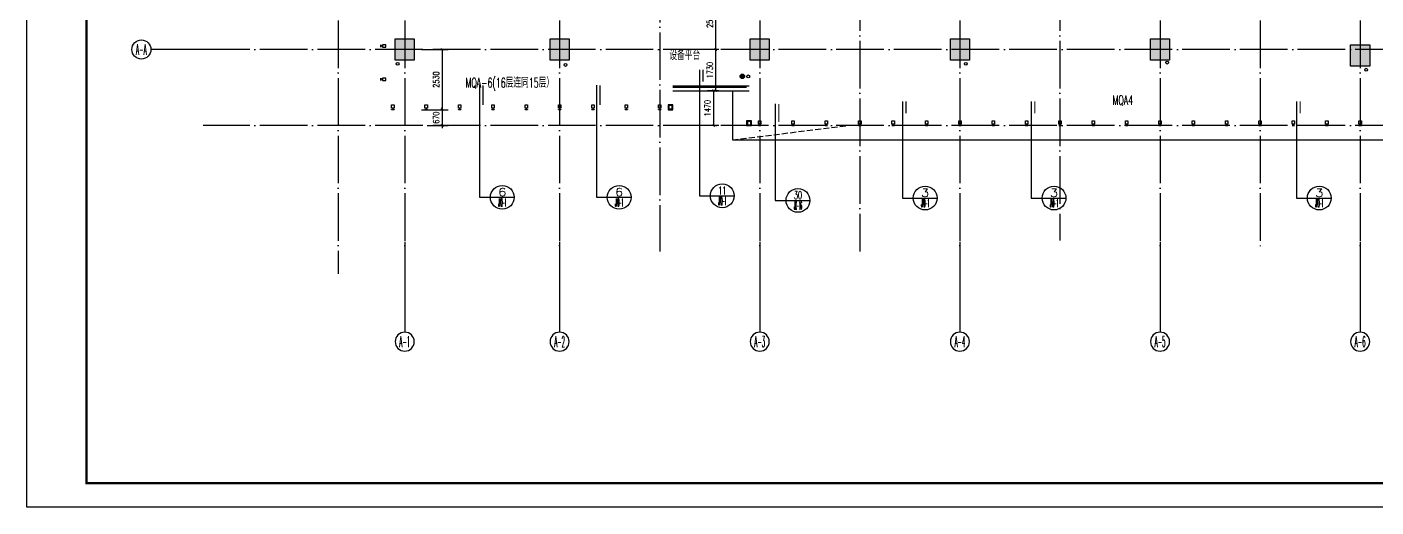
# Model space of a CAD drawing. Extents: x 1980812 to 2578970, y -669191 to 284498.
# Drawn here: x 1980812 to 2037431, y -130241 to -110064 of the extents above; entities that cross this region are included whole.
import ezdxf
from ezdxf.enums import TextEntityAlignment as Align

# ---------------------------------------------------------------- set-up
doc = ezdxf.new("R2010")
doc.units = 0
doc.header["$LTSCALE"] = 1000
doc.header["$MEASUREMENT"] = 0
doc.linetypes.add('DASH', pattern=[0.35, 0.25, -0.1])
doc.linetypes.add('DOTE', pattern=[2.42, 2, -0.2, 0.02, -0.2])
for name, color, linetype in [('AXIS', 3, 'Continuous'), ('AXIS_TEXT', 7, 'Continuous'), ('COLU', 6, 'Continuous'), ('COLU_HATCH', 251, 'Continuous'), ('CURTWALL', 2, 'Continuous'), ('dote', 1, 'DOTE'), ('EQUIP_地漏', 255, 'Continuous'), ('EQUIP_消火栓', 255, 'Continuous'), ('TK', 1, 'Continuous'), ('VALVE_喷淋', 255, 'Continuous'), ('VPIPE-喷淋', 220, 'Continuous'), ('VPIPE-废水', 30, 'Continuous'), ('VPIPE-污水', 50, 'Continuous'), ('VPIPE-消防', 20, 'Continuous'), ('VPIPE-雨水', 140, 'Continuous'), ('WINDOW', 2, 'Continuous'), ('幕墙编号', 14, 'Continuous'), ('房间名称', 7, 'Continuous'), ('看线', 66, 'Continuous'), ('空线', 3, 'Continuous'), ('窗户分隔', 133, 'Continuous'), ('节点', 3, 'Continuous'), ('详细标注', 231, 'Continuous')]:
    doc.layers.add(name, color=color, linetype=linetype)
doc.styles.add('_TCH_AXIS', font='COMPLEX', dxfattribs={"bigfont": 'GBCBIG'})
doc.styles.add('_TCH_DIM_T3', font='SIMPLEX', dxfattribs={"width": 0.705882, "bigfont": 'GBCBIG'})
doc.styles.add('COMP', font='COMPLEX.shx', dxfattribs={"bigfont": 'hztxt'})
doc.styles.add('COMPLEX', font='COMPLEX')
doc.styles.add('HZTXTW', font='txtw.shx', dxfattribs={"width": 0.6, "bigfont": 'hztxtw.shx'})
doc.dimstyles.new('_TCH_ARCH&&100', dxfattribs={"dimtxt": 255, "dimasz": 100, "dimexe": 250, "dimexo": 300, "dimgap": 122.5, "dimtad": 1, "dimdec": 0, "dimzin": 0, "dimdsep": 46, "dimtxsty": '_TCH_DIM_T3', "dimblk": 'ARCHTICK', "dimcen": 0.09, "dimclrt": 7, "dimazin": 2, "dimtfac": 1, "dimtdec": 0, "dimtix": 1, "dimtmove": 2, "dimatfit": 3, "dimfxl": 1, "dimtolj": 1, "dimtzin": 0, "dimarcsym": 0})

# ---------------------------------------------------------------- blocks, each defined once
blk = doc.blocks.new('_index')
blk.add_line((-0.5, 0), (0.5, 0))
blk.add_circle((0, 0), 0.5)
at = {"style": 'COMP'}
for tag, width, p, p2 in [('1', 2.333333, (-0.17, 0.05), (0.17, 0.05)), ('-', 1.166667, (-0.17, -0.39), (0.17, -0.39))]:
    blk.add_attdef(tag, text='', height=0.34, dxfattribs=dict(at, width=width)).set_placement(p, p2, align=Align.FIT)
blk = doc.blocks.new('_ArchTick')
at = {"color": 0, "linetype": 'ByBlock', "const_width": 0.4}
blk.add_lwpolyline([(-0.5, -0.5), (0.5, 0.5)], dxfattribs=at)
blk = doc.blocks.new('*D1696')
at = {"layer": 'Defpoints', "color": 0, "transparency": 16777216}
for p in [(13054, -23300), (13478, -23300), (13478, -25030)]:
    blk.add_point(p, dxfattribs=at)
at = {"layer": '详细标注', "color": 0, "lineweight": -2, "transparency": 16777216}
for p, q in [((13178, -23300), (12804, -23300)), ((13054, -25030), (13054, -23300)), ((13178, -25030), (12804, -25030))]:
    blk.add_line(p, q, dxfattribs=at)
at = {"layer": '详细标注', "color": 0, "lineweight": -2, "transparency": 16777216, "xscale": 100, "yscale": 100, "zscale": 100}
for p, rotation in [((13054, -23300), 90), ((13054, -25030), 270)]:
    blk.add_blockref('_ArchTick', p, dxfattribs=dict(at, rotation=rotation))
at = {"layer": '详细标注', "color": 7, "transparency": 16777216, "insert": (12804, -24165), "char_height": 255, "attachment_point": 5, "rotation": 90, "style": '_TCH_DIM_T3'}
blk.add_mtext('\\A1;1730', dxfattribs=at)
blk = doc.blocks.new('*D1697')
at = {"layer": 'Defpoints', "color": 0, "transparency": 16777216}
for p in [(13054, -20800), (13478, -20800), (13478, -23300)]:
    blk.add_point(p, dxfattribs=at)
at = {"layer": '详细标注', "color": 0, "lineweight": -2, "transparency": 16777216}
for p, q in [((13178, -20800), (12804, -20800)), ((13054, -23300), (13054, -20800)), ((13178, -23300), (12804, -23300))]:
    blk.add_line(p, q, dxfattribs=at)
at = {"layer": '详细标注', "color": 0, "lineweight": -2, "transparency": 16777216, "xscale": 100, "yscale": 100, "zscale": 100}
for p, rotation in [((13054, -20800), 90), ((13054, -23300), 270)]:
    blk.add_blockref('_ArchTick', p, dxfattribs=dict(at, rotation=rotation))
at = {"layer": '详细标注', "color": 7, "transparency": 16777216, "insert": (12804, -22050), "char_height": 255, "attachment_point": 5, "rotation": 90, "style": '_TCH_DIM_T3'}
blk.add_mtext('\\A1;2500', dxfattribs=at)
blk = doc.blocks.new('*D1698')
at = {"layer": 'Defpoints', "color": 0, "transparency": 16777216}
for p in [(13478, -25030), (12955, -26500), (13478, -26500)]:
    blk.add_point(p, dxfattribs=at)
at = {"layer": '详细标注', "color": 0, "lineweight": -2, "transparency": 16777216}
for p, q in [((13178, -25030), (12705, -25030)), ((12955, -25030), (12955, -26500)), ((13178, -26500), (12705, -26500))]:
    blk.add_line(p, q, dxfattribs=at)
at = {"layer": '详细标注', "color": 0, "lineweight": -2, "transparency": 16777216, "xscale": 100, "yscale": 100, "zscale": 100}
for p, rotation in [((12955, -25030), 90), ((12955, -26500), 270)]:
    blk.add_blockref('_ArchTick', p, dxfattribs=dict(at, rotation=rotation))
at = {"layer": '详细标注', "color": 7, "transparency": 16777216, "insert": (12705, -25765), "char_height": 255, "attachment_point": 5, "rotation": 90, "style": '_TCH_DIM_T3'}
blk.add_mtext('\\A1;1470', dxfattribs=at)
blk = doc.blocks.new('*D1701')
at = {"layer": 'Defpoints', "color": 0, "transparency": 16777216}
for p in [(400, -23300), (400, -25830), (1566, -25830)]:
    blk.add_point(p, dxfattribs=at)
at = {"layer": '详细标注', "color": 0, "lineweight": -2, "transparency": 16777216}
for p, q in [((700, -23300), (1816, -23300)), ((1566, -23300), (1566, -25830)), ((700, -25830), (1816, -25830))]:
    blk.add_line(p, q, dxfattribs=at)
at = {"layer": '详细标注', "color": 0, "lineweight": -2, "transparency": 16777216, "xscale": 100, "yscale": 100, "zscale": 100}
for p, rotation in [((1566, -23300), 90), ((1566, -25830), 270)]:
    blk.add_blockref('_ArchTick', p, dxfattribs=dict(at, rotation=rotation))
at = {"layer": '详细标注', "color": 7, "transparency": 16777216, "insert": (1316, -24565), "char_height": 255, "attachment_point": 5, "rotation": 90, "style": '_TCH_DIM_T3'}
blk.add_mtext('\\A1;2530', dxfattribs=at)
blk = doc.blocks.new('*D1702')
at = {"layer": 'Defpoints', "color": 0, "transparency": 16777216}
for p in [(700, -25830), (700, -26500), (1566, -26500)]:
    blk.add_point(p, dxfattribs=at)
at = {"layer": '详细标注', "color": 0, "lineweight": -2, "transparency": 16777216}
for p, q in [((1000, -25830), (1816, -25830)), ((1566, -25830), (1566, -25730)), ((1566, -25830), (1566, -26500)), ((1000, -26500), (1816, -26500)), ((1566, -26500), (1566, -26600))]:
    blk.add_line(p, q, dxfattribs=at)
at = {"layer": '详细标注', "color": 0, "lineweight": -2, "transparency": 16777216, "xscale": 100, "yscale": 100, "zscale": 100}
for p, rotation in [((1566, -25830), 270), ((1566, -26500), 90)]:
    blk.add_blockref('_ArchTick', p, dxfattribs=dict(at, rotation=rotation))
at = {"layer": '详细标注', "color": 7, "transparency": 16777216, "insert": (1316, -26165), "char_height": 255, "attachment_point": 5, "rotation": 90, "style": '_TCH_DIM_T3'}
blk.add_mtext('\\A1;670', dxfattribs=at)
blk = doc.blocks.new('A$C312424F2')
at = {"layer": '房间名称', "style": 'HZTXTW', "width": 0.6}
for s, p in [('产业研发用房', (43491, -645)), ('产业研发用房', (1909, -894)), ('设备平台', (33952, -1171)), ('产业研发用房', (8600, -1537)), ('产业研发用房', (12889, -1537)), ('产业研发用房', (17000, -1537)), ('产业研发用房', (21200, -1537)), ('产业研发用房', (25400, -1537)), ('产业研发用房', (29600, -1537)), ('产业研发用房', (38000, -1537)), ('产业研发用房', (3551, -9712)), ('产业研发用房', (42805, -9712)), ('产业研发用房', (3578, -13987)), ('产业研发用房', (42805, -13987)), ('产业研发用房', (3397, -19428)), ('产业研发用房', (8600, -19787)), ('产业研发用房', (17000, -19874)), ('产业研发用房', (21200, -20019)), ('产业研发用房', (25400, -20019)), ('产业研发用房', (29600, -20019)), ('产业研发用房', (44718, -19773)), ('产业研发用房', (33842, -20061)), ('产业研发用房', (37809, -20061)), ('设备平台', (11753, -23541))]:
    blk.add_text(s, height=400, rotation=0.0006, dxfattribs=at).set_placement(p, align=Align.MIDDLE_CENTER)
blk = doc.blocks.new('11~17层墙柱')
at = {"layer": 'COLU_HATCH'}
h = blk.add_hatch(color=256, dxfattribs=at)
h.dxf.hatch_style = 1
h.paths.add_polyline_path([(-400, 23800), (400, 23800), (400, 22900), (-400, 22900)])
h = blk.add_hatch(color=256, dxfattribs=at)
h.dxf.hatch_style = 1
h.paths.add_polyline_path([(6100, 23800), (6900, 23800), (6900, 22900), (6100, 22900)])
h = blk.add_hatch(color=256, dxfattribs=at)
h.dxf.hatch_style = 1
h.paths.add_polyline_path([(14500, 23800), (15300, 23800), (15300, 22900), (14500, 22900)])
h = blk.add_hatch(color=256, dxfattribs=at)
h.dxf.hatch_style = 1
h.paths.add_polyline_path([(22900, 23800), (23700, 23800), (23700, 22900), (22900, 22900)])
h = blk.add_hatch(color=256, dxfattribs=at)
h.dxf.hatch_style = 1
h.paths.add_polyline_path([(31300, 23800), (32100, 23800), (32100, 22900), (31300, 22900)])
h = blk.add_hatch(color=256, dxfattribs=at)
h.dxf.hatch_style = 1
h.paths.add_polyline_path([(39700, 23800), (40500, 23800), (40500, 22900), (39700, 22900)])
h = blk.add_hatch(color=256, dxfattribs=at)
h.dxf.hatch_style = 1
h.paths.add_polyline_path([(46100, 23800), (46900, 23800), (46900, 22900), (46100, 22900)])
h = blk.add_hatch(color=256, dxfattribs=at)
h.dxf.hatch_style = 1
h.paths.add_polyline_path([(500, 15850), (-400, 15850), (-400, 15050), (500, 15050)])
h = blk.add_hatch(color=256, dxfattribs=at)
h.dxf.hatch_style = 1
h.paths.add_polyline_path([(15400, 15850), (15400, 15500), (10950, 15500), (10950, 15300), (10750, 15300), (10750, 7600), (10950, 7600), (10950, 7400), (15350, 7400), (15350, 7050), (10400, 7050), (10400, 15850)])
h = blk.add_hatch(color=256, dxfattribs=at)
h.dxf.hatch_style = 1
h.paths.add_polyline_path([(18550, 15850), (23650, 15850), (23650, 14850), (23450, 14850), (23450, 15500), (18550, 15500)])
h = blk.add_hatch(color=256, dxfattribs=at)
h.dxf.hatch_style = 1
h.paths.add_polyline_path([(21250, 15500), (21250, 7400), (21050, 7400), (21050, 15500)])
h = blk.add_hatch(color=256, dxfattribs=at)
h.dxf.hatch_style = 1
h.paths.add_polyline_path([(26650, 15850), (26650, 14850), (26850, 14850), (26850, 15500), (29600, 15500), (29600, 15850)])
h = blk.add_hatch(color=256, dxfattribs=at)
h.dxf.hatch_style = 1
h.paths.add_polyline_path([(29400, 15500), (29400, 7400), (29200, 7400), (29200, 15500)])
h = blk.add_hatch(color=256, dxfattribs=at)
h.dxf.hatch_style = 1
h.paths.add_polyline_path([(31600, 15500), (35450, 15500), (35450, 15300), (35650, 15300), (35650, 7600), (35450, 7600), (35450, 7400), (32250, 7400), (32250, 7050), (36000, 7050), (36000, 15850), (31600, 15850)])
h = blk.add_hatch(color=256, dxfattribs=at)
h.dxf.hatch_style = 1
h.paths.add_polyline_path([(46900, 15850), (46900, 15050), (46100, 15050), (46100, 15850)])
h = blk.add_hatch(color=256, dxfattribs=at)
h.dxf.hatch_style = 1
h.paths.add_polyline_path([(18450, 7050), (23650, 7050), (23650, 8050), (23450, 8050), (23450, 7400), (18450, 7400)])
h = blk.add_hatch(color=256, dxfattribs=at)
h.dxf.hatch_style = 1
h.paths.add_polyline_path([(26650, 8050), (26850, 8050), (26850, 7400), (29400, 7400), (29400, 7050), (26650, 7050)])
h = blk.add_hatch(color=256, dxfattribs=at)
h.dxf.hatch_style = 1
h.paths.add_polyline_path([(500, 7850), (-400, 7850), (-400, 7050), (500, 7050)])
h = blk.add_hatch(color=256, dxfattribs=at)
h.dxf.hatch_style = 1
h.paths.add_polyline_path([(46100, 7050), (46100, 7850), (46900, 7850), (46900, 7050)])
h = blk.add_hatch(color=256, dxfattribs=at)
h.dxf.hatch_style = 1
h.paths.add_polyline_path([(-400, 450), (400, 450), (400, -450), (-400, -450)])
h = blk.add_hatch(color=256, dxfattribs=at)
h.dxf.hatch_style = 1
h.paths.add_polyline_path([(6100, 450), (6900, 450), (6900, -450), (6100, -450)])
h = blk.add_hatch(color=256, dxfattribs=at)
h.dxf.hatch_style = 1
h.paths.add_polyline_path([(14500, 450), (15300, 450), (15300, -450), (14500, -450)])
h = blk.add_hatch(color=256, dxfattribs=at)
h.dxf.hatch_style = 1
h.paths.add_polyline_path([(22900, 450), (23700, 450), (23700, -450), (22900, -450)])
h = blk.add_hatch(color=256, dxfattribs=at)
h.dxf.hatch_style = 1
h.paths.add_polyline_path([(31300, 450), (32100, 450), (32100, -450), (31300, -450)])
h = blk.add_hatch(color=256, dxfattribs=at)
h.dxf.hatch_style = 1
h.paths.add_polyline_path([(39700, 200), (40500, 200), (40500, -700), (39700, -700)])
h = blk.add_hatch(color=256, dxfattribs=at)
h.dxf.hatch_style = 1
h.paths.add_polyline_path([(46100, -600), (46100, 300), (46900, 300), (46900, -600)])
at = {"layer": 'COLU'}
blk.add_line((35450, 15500), (35450, 15300), dxfattribs=at)
for points in [[(-400, 23800), (400, 23800), (400, 22900), (-400, 22900)], [(6100, 23800), (6900, 23800), (6900, 22900), (6100, 22900)], [(14500, 23800), (15300, 23800), (15300, 22900), (14500, 22900)], [(22900, 23800), (23700, 23800), (23700, 22900), (22900, 22900)], [(31300, 23800), (32100, 23800), (32100, 22900), (31300, 22900)], [(39700, 23800), (40500, 23800), (40500, 22900), (39700, 22900)], [(46100, 23800), (46900, 23800), (46900, 22900), (46100, 22900)], [(500, 15850), (-400, 15850), (-400, 15050), (500, 15050)], [(15400, 15850), (15400, 15500), (10950, 15500), (10950, 15300), (10750, 15300), (10750, 7600), (10950, 7600), (10950, 7400), (15350, 7400), (15350, 7050), (10400, 7050), (10400, 15850)], [(23650, 14850), (23650, 15850), (18550, 15850), (18550, 15500), (21050, 15500), (21050, 7400), (18450, 7400), (18450, 7050), (23650, 7050), (23650, 8050), (23450, 8050), (23450, 7400), (21250, 7400), (21250, 15500), (23450, 15500), (23450, 14850)], [(29600, 15850), (29600, 15500), (29400, 15500), (29400, 7400), (29400, 7400), (29400, 7050), (26650, 7050), (26650, 8050), (26850, 8050), (26850, 7400), (29200, 7400), (29200, 15500), (26850, 15500), (26850, 14850), (26650, 14850), (26650, 15850)], [(31600, 15500), (35450, 15500), (35450, 15300), (35650, 15300), (35650, 7600), (35450, 7600), (35450, 7400), (32250, 7400), (32250, 7050), (36000, 7050), (36000, 15850), (31600, 15850)], [(46900, 15850), (46900, 15050), (46100, 15050), (46100, 15850)], [(500, 7850), (-400, 7850), (-400, 7050), (500, 7050)], [(46100, 7050), (46100, 7850), (46900, 7850), (46900, 7050)], [(-400, 450), (400, 450), (400, -450), (-400, -450)], [(6100, 450), (6900, 450), (6900, -450), (6100, -450)], [(14500, 450), (15300, 450), (15300, -450), (14500, -450)], [(22900, 450), (23700, 450), (23700, -450), (22900, -450)], [(31300, 450), (32100, 450), (32100, -450), (31300, -450)], [(39700, 200), (40500, 200), (40500, -700), (39700, -700)], [(46100, -600), (46100, 300), (46900, 300), (46900, -600)]]:
    blk.add_lwpolyline(points, close=True, dxfattribs=at)
blk = doc.blocks.new('灭火器')
at = {"layer": 'VALVE_喷淋'}
for points in [[(-87, 50), (-156, 170), (-225, 50)], [(225, 50), (156, 170), (87, 50)]]:
    blk.add_hatch(color=8, dxfattribs=at).paths.add_polyline_path(points)
at = {"layer": 'EQUIP_消火栓'}
for p, q in [((-156, 270), (-312, 0)), ((-156, 170), (-225, 50)), ((-225, 50), (-87, 50)), ((0, 0), (-156, 270)), ((-87, 50), (-156, 170)), ((156, 270), (0, 0)), ((0, 0), (312, 0)), ((156, 170), (87, 50)), ((87, 50), (225, 50)), ((312, 0), (156, 270)), ((225, 50), (156, 170)), ((-312, 0), (0, 0))]:
    blk.add_line(p, q, dxfattribs=at)
blk = doc.blocks.new('$TwtSys$00000434')
for p, q in [((-0.5, 0.5), (-0.5, -0.5)), ((-0.5, -0.5), (0.5, 0.5)), ((0.5, 0.5), (-0.5, 0.5)), ((0.5, -0.5), (0.5, 0.5)), ((-0.5, -0.5), (0.5, -0.5))]:
    blk.add_line(p, q)
blk.add_solid([(0.5, -0.5), (0.5, 0.5), (-0.5, -0.5)])
blk = doc.blocks.new('$TwtSys$00000141')
for p, q in [((-94, 8), (-10, 92)), ((-94, 8), (-10, 92)), ((-87, -35), (35, 87)), ((-87, -35), (35, 87)), ((-66, -66), (66, 66)), ((-66, -66), (66, 66)), ((-32, -87), (88, 33)), ((-32, -87), (88, 33)), ((11, -92), (92, -11)), ((11, -92), (92, -11))]:
    blk.add_line(p, q)
blk.add_circle((0, 0), 94)
blk.add_circle((0, 0), 94)
blk = doc.blocks.new('A$C3AF16991')
at = {"layer": 'VPIPE-喷淋', "linetype": 'Continuous'}
for centre, radius in [((32308, 796), 36), ((15050, -12600), 90), ((15050, -12800), 90), ((15050, -13000), 90)]:
    blk.add_circle(centre, radius, dxfattribs=at)
at = {"layer": 'VPIPE-废水', "linetype": 'Continuous'}
for centre in [(14600, 600), (14600, 600), (32173, 930), (14250, -11700), (32000, -23850), (14418, -24430)]:
    blk.add_circle(centre, 60, dxfattribs=at)
at = {"layer": 'VPIPE-污水', "linetype": 'Continuous'}
for centre in [(15050, -12150), (15050, -12400)]:
    blk.add_circle(centre, 60, dxfattribs=at)
at = {"layer": 'VPIPE-消防', "linetype": 'Continuous'}
for centre in [(6700, -5450), (36100, -5450), (14550, -10800), (6700, -18250), (36100, -18250)]:
    blk.add_circle(centre, 60, dxfattribs=at)
at = {"layer": 'VPIPE-雨水', "linetype": 'Continuous'}
for centre in [(6750, 600), (23550, 600), (39850, 600), (46300, -500), (-500, -8000), (46000, -15700), (-300, -23900), (6750, -23950), (23550, -23900), (40350, -24150)]:
    blk.add_circle(centre, 60, dxfattribs=at)
at = {"layer": 'EQUIP_地漏', "yscale": -1, "rotation": 180.0000000027541}
for p in [(32423, 930), (14500, -11700)]:
    blk.add_blockref('$TwtSys$00000141', p, dxfattribs=at)
at = {"layer": 'EQUIP_地漏'}
blk.add_blockref('$TwtSys$00000141', (14168, -24430), dxfattribs=at)
at = {"layer": 'EQUIP_消火栓', "yscale": 240, "zscale": 650.0000000000002}
for p, xscale, rotation in [((6925, -5670), 650.0000000000002, 179.9999984285999), ((36325, -5670), 650.0000000000002, 179.9999984285999), ((14775, -10580), -650.0000000000002, 1.571400130018219e-06), ((6925, -18030), -650.0000000000002, 1.571400130018219e-06), ((36325, -18030), -650.0000000000002, 1.571400130018219e-06)]:
    blk.add_blockref('$TwtSys$00000434', p, dxfattribs=dict(at, xscale=xscale, rotation=rotation))
at = {"layer": 'EQUIP_消火栓', "xscale": -1, "rotation": 180}
for p in [(6925, -5790), (36325, -5790)]:
    blk.add_blockref('灭火器', p, dxfattribs=at)
at = {"layer": 'EQUIP_消火栓'}
for p in [(14775, -10460), (6925, -17910), (36325, -17910)]:
    blk.add_blockref('灭火器', p, dxfattribs=at)
blk = doc.blocks.new('竖梃0903')
at = {"layer": '窗户分隔'}
blk.add_line((115028288, 22648046), (115028222, 22648046), dxfattribs=at)
for points in [[(115028222, 22648096), (115028225, 22648096), (115028225, 22647996), (115028222, 22647996)], [(115028288, 22648096), (115028422, 22648096), (115028422, 22647996), (115028288, 22647996)]]:
    blk.add_lwpolyline(points, close=True, dxfattribs=at)
blk = doc.blocks.new('_AXISO')
blk.add_circle((0, 0), 0.5)
at = {"layer": 'AXIS_TEXT', "style": 'COMPLEX', "width": 1.041667}
blk.add_attdef('A', text='', height=0.56, dxfattribs=at).set_placement((-0.25, -0.28), (0.25, -0.28), align=Align.FIT)
blk = doc.blocks.new('A$C4923384A')
at = {"layer": 'CURTWALL'}
for points in [[(11250, -25630), (11050, -25630), (11050, -25830), (11250, -25830)], [(11220, -25660), (11080, -25660), (11080, -25800), (11220, -25800)], [(14550, -26300), (14350, -26300), (14350, -26500), (14550, -26500)], [(14520, -26330), (14380, -26330), (14380, -26470), (14520, -26470)]]:
    blk.add_lwpolyline(points, close=True, dxfattribs=at)
at = {"layer": '看线', "color": 2}
for p, q in [((13750, -25030), (13750, -27100)), ((13750, -25830), (13750, -27100)), ((13750, -27100), (49500, -27100))]:
    blk.add_line(p, q, dxfattribs=at)
at = {"layer": '看线', "color": 2, "linetype": 'DASH'}
blk.add_line((13750, -27100), (18550, -26500), dxfattribs=at)
at = {"layer": '空线'}
for p, q in [((11250, -24830), (14450, -24830)), ((11250, -24880), (14350, -24880)), ((11250, -25030), (14450, -25030))]:
    blk.add_line(p, q, dxfattribs=at)
at = {"layer": '详细标注'}
for p1, p2, distance, picture, middle in [((13478.2, -23300), (13478.2, -20800), 424.5, '*D1697', (12803.7, -22050)), ((400, -23300), (400, -25830), 1166.2, '*D1701', (1316.2, -24565)), ((13478.2, -25030), (13478.2, -23300), 424.5, '*D1696', (12803.7, -24165)), ((13478.2, -25030), (13478.2, -26500), -523.6, '*D1698', (12704.6, -25765)), ((700, -25830), (700, -26500), 866.2, '*D1702', (1316.2, -26165))]:
    dim = blk.add_aligned_dim(p1=p1, p2=p2, distance=distance, dimstyle='_TCH_ARCH&&100', dxfattribs=at)
    dim.commit()
    dim.dimension.update_dxf_attribs({"geometry": picture, "text_midpoint": middle})

msp = doc.modelspace()

# ---------------------------------------------------------------- linework, layer by layer
at = {"layer": 'AXIS'}
for p, q in [((1989843, -111012), (1986011.9, -111012)), ((1996666.5, -119095.9), (1996666.5, -122890.2)), ((2003166.5, -119095.9), (2003166.5, -122890.2)), ((2011566.5, -119095.9), (2011566.5, -122890.2)), ((2019966.5, -119095.9), (2019966.5, -122890.2)), ((2028366.5, -119095.9), (2028366.5, -122890.2)), ((2036766.5, -119095.9), (2036766.5, -122890.2))]:
    msp.add_line(p, q, dxfattribs=at)
at = {"layer": 'dote'}
for p, q in [((1993866.5, -78334.8), (1993866.5, -120435.7)), ((1996666.5, -78334.8), (1996666.5, -120435.7)), ((2003166.5, -78334.8), (2003166.5, -120435.7)), ((2011566.5, -78334.8), (2011566.5, -120435.7)), ((2019966.5, -78334.8), (2019966.5, -120435.7)), ((2028366.5, -78334.8), (2028366.5, -120435.7)), ((2032566.5, -78334.8), (2032566.5, -119437)), ((2036766.5, -78334.8), (2036766.5, -120435.7)), ((2007366.5, -78831.8), (2007366.5, -119507.5)), ((2015766.5, -105812), (2015766.5, -119507.5)), ((2024166.5, -105812), (2024166.5, -119037.5)), ((2053079.9, -111012), (1988213, -111012)), ((2053079.9, -114212), (1988213, -114212))]:
    msp.add_line(p, q, dxfattribs=at)
at = {"layer": 'TK'}
msp.add_lwpolyline([(1980812.3, -70841.2), (2064912.3, -70841.2), (2064912.3, -130241.2), (1980812.3, -130241.2)], close=True, dxfattribs=at)
at = {"layer": 'TK', "const_width": 100}
msp.add_lwpolyline([(2063912.3, -129241.2), (2063912.3, -71841.2), (1983312.3, -71841.2), (1983312.3, -129241.2)], close=True, dxfattribs=at)
at = {"layer": '节点'}
for p, q in [((2009037.2, -111859.5), (2009037.2, -117160)), ((1999803.8, -112517.4), (1999803.8, -117224.4)), ((2004709, -112517.4), (2004709, -117224.4)), ((2017552.3, -113195.8), (2017552.3, -117253.8)), ((2022960.6, -113195.8), (2022960.6, -117253.8)), ((2034095, -113195.8), (2034095, -117253.8)), ((2012215.1, -113295.3), (2012215.1, -117353.3)), ((2009037.2, -117160), (2010130.4, -117160)), ((1999803.8, -117224.4), (2000897, -117224.4)), ((2004709, -117224.4), (2005802.2, -117224.4)), ((2012215.1, -117353.3), (2013308.3, -117353.3)), ((2017552.3, -117253.8), (2018645.5, -117253.8)), ((2022960.6, -117253.8), (2024053.8, -117253.8)), ((2034095, -117253.8), (2035188.2, -117253.8))]:
    msp.add_line(p, q, dxfattribs=at)
at = {"layer": '节点', "ltscale": 0.5, "const_width": 50}
for points in [[(2009187.2, -111859.5), (2009187.2, -112359.5)], [(1999953.8, -112517.4), (1999953.8, -113341)], [(2004859, -112517.4), (2004859, -113341)], [(2017702.3, -113195.8), (2017702.3, -113695.8)], [(2023110.6, -113195.8), (2023110.6, -113695.8)], [(2034245, -113195.8), (2034245, -113695.8)], [(2012365.1, -113295.3), (2012365.1, -114060.3)]]:
    msp.add_lwpolyline(points, dxfattribs=at)

# ---------------------------------------------------------------- block references
at = {"layer": 'AXIS'}
ref = msp.add_blockref('_AXISO', (1985611.9, -111012), dxfattribs=dict(at, xscale=800, yscale=800, zscale=800))
ref.add_attrib('A', 'A-A', dxfattribs={"layer": 'AXIS_TEXT', "height": 452.55, "style": '_TCH_AXIS', "width": 0.323077}).set_placement((1985385.7, -111238.2), (1985838.2, -111238.2), align=Align.FIT)
ref = msp.add_blockref('_AXISO', (1996666.5, -123290.2), dxfattribs=dict(at, xscale=-800, yscale=800, zscale=800, rotation=180))
ref.add_attrib('A', 'A-1', dxfattribs={"layer": 'AXIS_TEXT', "height": 452.55, "style": '_TCH_AXIS', "width": 0.375}).set_placement((1996440.2, -123516.5), (1996892.8, -123516.5), align=Align.FIT)
ref = msp.add_blockref('_AXISO', (2003166.5, -123290.2), dxfattribs=dict(at, xscale=-800, yscale=800, zscale=800, rotation=180))
ref.add_attrib('A', 'A-2', dxfattribs={"layer": 'AXIS_TEXT', "height": 452.55, "style": '_TCH_AXIS', "width": 0.344262}).set_placement((2002940.2, -123516.5), (2003392.8, -123516.5), align=Align.FIT)
ref = msp.add_blockref('_AXISO', (2011566.5, -123290.2), dxfattribs=dict(at, xscale=-800, yscale=800, zscale=800, rotation=180))
ref.add_attrib('A', 'A-3', dxfattribs={"layer": 'AXIS_TEXT', "height": 452.55, "style": '_TCH_AXIS', "width": 0.344262}).set_placement((2011340.2, -123516.5), (2011792.8, -123516.5), align=Align.FIT)
ref = msp.add_blockref('_AXISO', (2019966.5, -123290.2), dxfattribs=dict(at, xscale=-800, yscale=800, zscale=800, rotation=180))
ref.add_attrib('A', 'A-4', dxfattribs={"layer": 'AXIS_TEXT', "height": 452.55, "style": '_TCH_AXIS', "width": 0.333333}).set_placement((2019740.2, -123516.5), (2020192.8, -123516.5), align=Align.FIT)
ref = msp.add_blockref('_AXISO', (2028366.5, -123290.2), dxfattribs=dict(at, xscale=-800, yscale=800, zscale=800, rotation=180))
ref.add_attrib('A', 'A-5', dxfattribs={"layer": 'AXIS_TEXT', "height": 452.55, "style": '_TCH_AXIS', "width": 0.344262}).set_placement((2028140.2, -123516.5), (2028592.8, -123516.5), align=Align.FIT)
ref = msp.add_blockref('_AXISO', (2036766.5, -123290.2), dxfattribs=dict(at, xscale=-800, yscale=800, zscale=800, rotation=180))
ref.add_attrib('A', 'A-6', dxfattribs={"layer": 'AXIS_TEXT', "height": 452.55, "style": '_TCH_AXIS', "width": 0.344262}).set_placement((2036540.2, -123516.5), (2036992.8, -123516.5), align=Align.FIT)
at = {"layer": 'COLU'}
msp.add_blockref('11~17层墙柱', (1996666.5, -111012), dxfattribs=at)
at = {"layer": 'EQUIP_地漏'}
msp.add_blockref('A$C3AF16991', (1996666.5, -87712), dxfattribs=at)
at = {"layer": 'WINDOW', "xscale": -1, "rotation": 180}
for p in [(-113032555.2, 22537183.8), (-113032555.2, 22535783.8)]:
    msp.add_blockref('竖梃0903', p, dxfattribs=at)
at = {"layer": 'WINDOW', "rotation": 90}
for p in [(24644212.3, -115141763.7), (24645612.3, -115141763.7), (24647012.3, -115141763.7), (24648412.3, -115141763.7), (24649812.3, -115141763.7), (24651212.3, -115141763.7), (24652612.3, -115141763.7), (24654012.3, -115141763.7), (24655412.3, -115141763.7), (24659612.3, -115142433.7), (24661012.3, -115142433.7), (24662412.3, -115142433.7), (24663812.3, -115142433.7), (24665212.3, -115142433.7), (24666612.3, -115142433.7), (24668012.3, -115142433.7), (24669412.3, -115142433.7), (24670812.3, -115142433.7), (24672212.3, -115142433.7), (24673612.3, -115142433.7), (24675012.3, -115142433.7), (24676412.3, -115142433.7), (24677812.3, -115142433.7), (24679212.3, -115142433.7), (24680612.3, -115142433.7), (24682012.3, -115142433.7), (24683412.3, -115142433.7), (24684812.3, -115142433.7)]:
    msp.add_blockref('竖梃0903', p, dxfattribs=at)
at = {"layer": '房间名称'}
msp.add_blockref('A$C312424F2', (1996666.5, -87712), dxfattribs=at)
at = {"layer": '空线'}
msp.add_blockref('A$C4923384A', (1996666.5, -87712), dxfattribs=at)
at = {"layer": '节点', "ltscale": 0.5}
ref = msp.add_blockref('_index', (2000760, -117224.4), dxfattribs=dict(at, xscale=1000.000000050349, yscale=1000.000000050349, zscale=1000.000000050349))
ref.add_attrib('1', '6', dxfattribs={"layer": '0', "height": 340, "rotation": 360, "style": 'COMP', "width": 1.5}).set_placement((2000590, -117174.4), (2000930, -117174.4), align=Align.FIT)
ref.add_attrib('-', 'JAD-1', dxfattribs={"layer": '0', "height": 340, "style": 'COMP', "width": 0.225806}).set_placement((2000590, -117614.4), (2000930, -117614.4), align=Align.FIT)
ref = msp.add_blockref('_index', (2005665.2, -117224.4), dxfattribs=dict(at, xscale=1000.000000050349, yscale=1000.000000050349, zscale=1000.000000050349))
ref.add_attrib('1', '6', dxfattribs={"layer": '0', "height": 340, "rotation": 360, "style": 'COMP', "width": 1.5}).set_placement((2005495.2, -117174.4), (2005835.2, -117174.4), align=Align.FIT)
ref.add_attrib('-', 'JAD-1', dxfattribs={"layer": '0', "height": 340, "style": 'COMP', "width": 0.225806}).set_placement((2005495.2, -117614.4), (2005835.2, -117614.4), align=Align.FIT)
ref = msp.add_blockref('_index', (2009993.4, -117160), dxfattribs=dict(at, xscale=1000.000000050349, yscale=1000.000000050349, zscale=1000.000000050349))
ref.add_attrib('1', '11', dxfattribs={"layer": '0', "height": 340, "rotation": 360, "style": 'COMP', "width": 0.875}).set_placement((2009823.4, -117110), (2010163.4, -117110), align=Align.FIT)
ref.add_attrib('-', 'JAD-1', dxfattribs={"layer": '0', "height": 340, "style": 'COMP', "width": 0.225806}).set_placement((2009823.4, -117550), (2010163.4, -117550), align=Align.FIT)
ref = msp.add_blockref('_index', (2013171.3, -117353.3), dxfattribs=dict(at, xscale=1000.000000050349, yscale=1000.000000050349, zscale=1000.000000050349))
ref.add_attrib('1', '30', dxfattribs={"layer": '0', "height": 340, "rotation": 360, "style": 'COMP', "width": 0.636364}).set_placement((2013001.3, -117303.3), (2013341.3, -117303.3), align=Align.FIT)
ref.add_attrib('-', 'JX-16', dxfattribs={"layer": '0', "height": 340, "style": 'COMP', "width": 0.233333}).set_placement((2013001.3, -117743.3), (2013341.3, -117743.3), align=Align.FIT)
ref = msp.add_blockref('_index', (2018508.5, -117253.8), dxfattribs=dict(at, xscale=1000.000000050349, yscale=1000.000000050349, zscale=1000.000000050349))
ref.add_attrib('1', '3', dxfattribs={"layer": '0', "height": 340, "rotation": 360, "style": 'COMP', "width": 1.5}).set_placement((2018338.5, -117203.8), (2018678.5, -117203.8), align=Align.FIT)
ref.add_attrib('-', 'JAD-1', dxfattribs={"layer": '0', "height": 340, "style": 'COMP', "width": 0.225806}).set_placement((2018338.5, -117643.8), (2018678.5, -117643.8), align=Align.FIT)
ref = msp.add_blockref('_index', (2023916.8, -117253.8), dxfattribs=dict(at, xscale=1000.000000050349, yscale=1000.000000050349, zscale=1000.000000050349))
ref.add_attrib('1', '3', dxfattribs={"layer": '0', "height": 340, "rotation": 360, "style": 'COMP', "width": 1.5}).set_placement((2023746.8, -117203.8), (2024086.8, -117203.8), align=Align.FIT)
ref.add_attrib('-', 'JAD-1', dxfattribs={"layer": '0', "height": 340, "style": 'COMP', "width": 0.225806}).set_placement((2023746.8, -117643.8), (2024086.8, -117643.8), align=Align.FIT)
ref = msp.add_blockref('_index', (2035051.2, -117253.8), dxfattribs=dict(at, xscale=1000.000000050349, yscale=1000.000000050349, zscale=1000.000000050349))
ref.add_attrib('1', '3', dxfattribs={"layer": '0', "height": 340, "rotation": 360, "style": 'COMP', "width": 1.5}).set_placement((2034881.2, -117203.8), (2035221.2, -117203.8), align=Align.FIT)
ref.add_attrib('-', 'JAD-1', dxfattribs={"layer": '0', "height": 340, "style": 'COMP', "width": 0.225806}).set_placement((2034881.2, -117643.8), (2035221.2, -117643.8), align=Align.FIT)

# ---------------------------------------------------------------- texts
at = {"layer": '幕墙编号', "style": 'HZTXTW', "width": 0.6}
for s, p in [('MQA-6(16层连同15层）', (2001074.5, -112409)), ('MQA4', (2026804.1, -113141.9))]:
    msp.add_text(s, height=400, rotation=0.00057, dxfattribs=at).set_placement(p, align=Align.MIDDLE_CENTER)
at = {"layer": '房间名称', "style": 'HZTXTW', "width": 0.6}
msp.add_text('设备平台', height=400, rotation=0.00057, dxfattribs=at).set_placement((2008419.2, -111253.1), align=Align.MIDDLE_CENTER)

doc.saveas('drawing.dxf')
